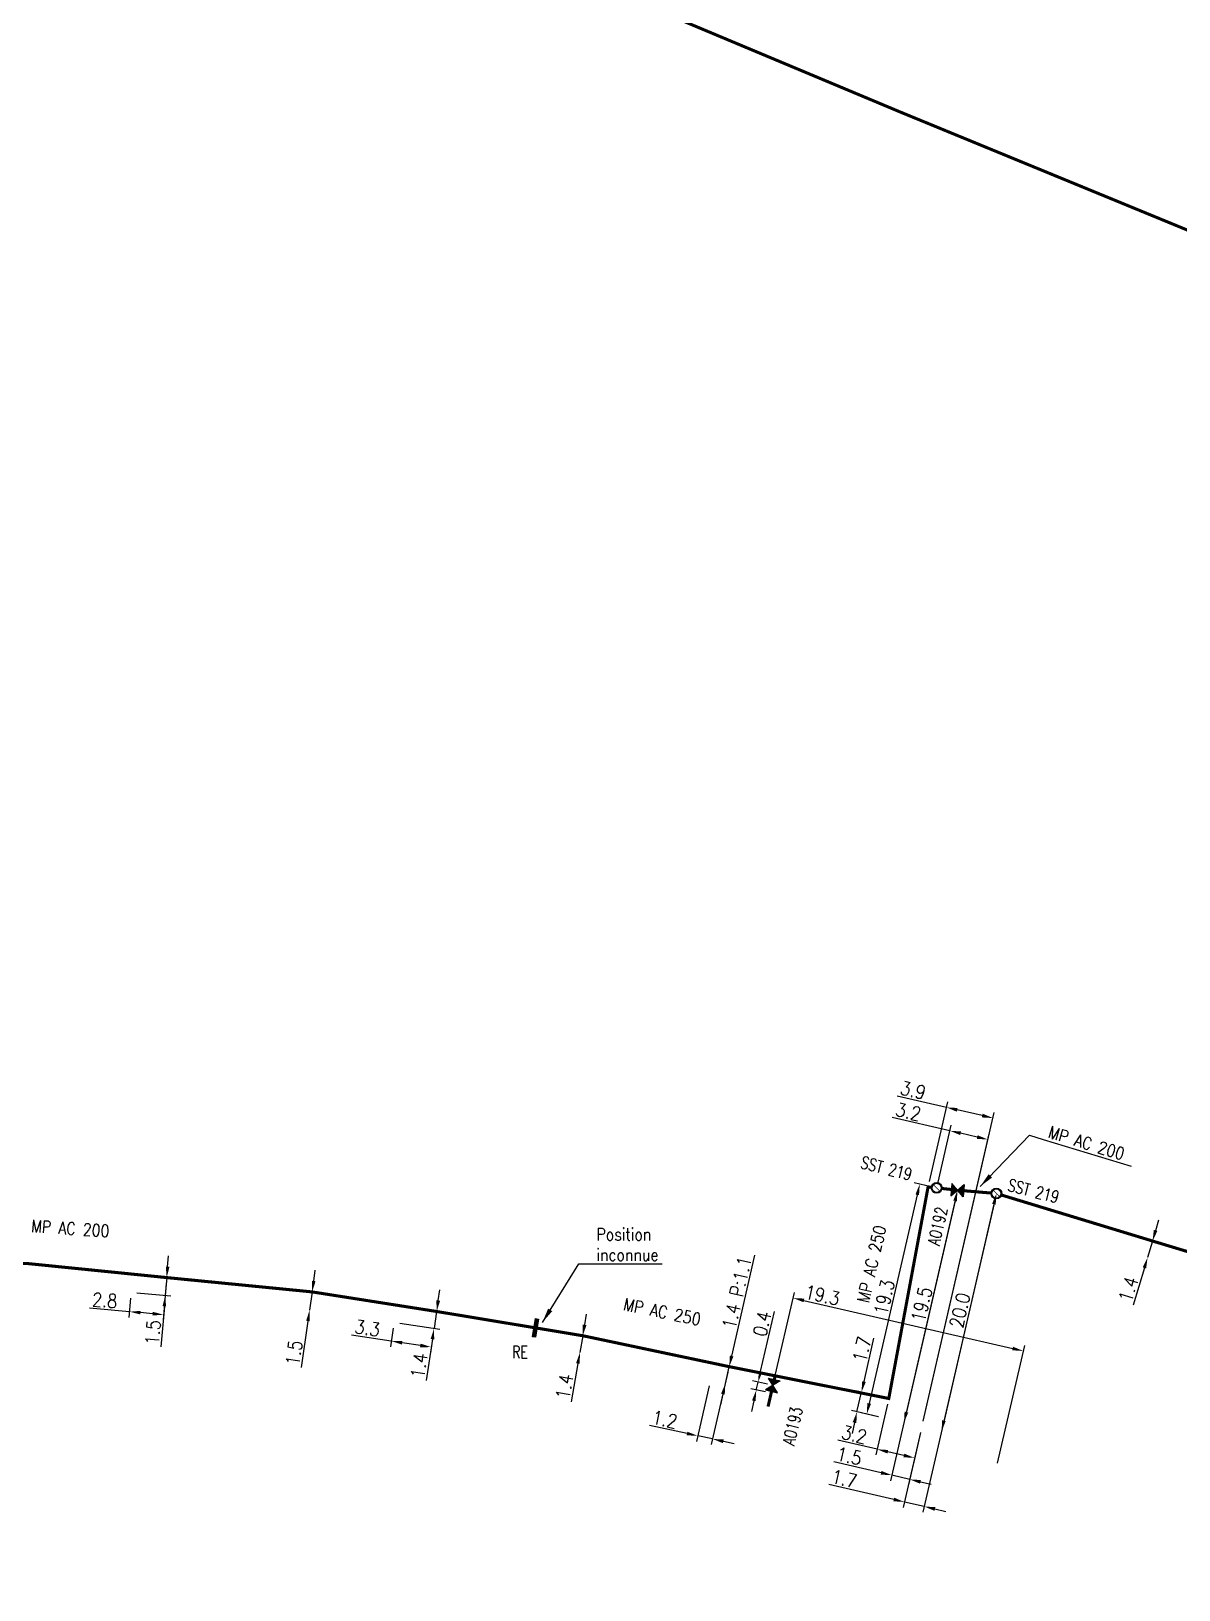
# Model space of a CAD drawing. Header units: millimetres. Extents: x 185000 to 186031, y 127990 to 129000.
# Drawn here: x 185553.7 to 185647.5, y 128750.2 to 128877.6 of the extents above; entities that cross this region are included whole.
import ezdxf
from ezdxf.enums import TextEntityAlignment as Align

# ---------------------------------------------------------------- set-up
doc = ezdxf.new("R2010")
doc.units = ezdxf.units.MM
doc.header["$PDMODE"] = 34
doc.layers.get('0').update_dxf_attribs({"linetype": 'CONTINUOUS'})
doc.layers.get('DEFPOINTS').update_dxf_attribs({"linetype": 'CONTINUOUS'})
for name, color, linetype in [('G_120', 4, 'CONTINUOUS'), ('G_300', 7, 'CONTINUOUS'), ('G_330', 7, 'CONTINUOUS'), ('G_340', 7, 'CONTINUOUS')]:
    doc.layers.add(name, color=color, linetype=linetype)
doc.styles.get("Standard").update_dxf_attribs({"font": 'romans.shx', "width": 0.85})
doc.linetypes.add('G_typB_AP', pattern='A,5,-0.3,["o",Standard,S=1.5,R=0,X=0,Y=-0.5],-1.65', length=6.95)
doc.dimstyles.get("Standard").update_dxf_attribs({"dimtxt": 1.5, "dimasz": 1.2, "dimexe": 0.625, "dimexo": 0.625, "dimgap": 0.25, "dimtad": 1, "dimdec": 1, "dimzin": 0, "dimdsep": 46, "dimtxsty": 'Standard', "dimcen": -0.5, "dimadec": 0, "dimazin": 0, "dimtfac": 1, "dimtdec": 1, "dimtmove": 0, "dimatfit": 3, "dimfxl": 0, "dimtolj": 1, "dimtzin": 0, "dimarcsym": 0})

# ---------------------------------------------------------------- blocks, each defined once
blk = doc.blocks.new('*D284')
at = {"layer": 'DEFPOINTS', "color": 0, "linetype": 'Continuous', "transparency": 16777216}
for p in [(185564.8, 128775.7), (185561.89, 128774.49), (185561.76, 128772.91)]:
    blk.add_point(p, dxfattribs=at)
at = {"layer": 'G_120', "color": 0, "linetype": 'Continuous', "lineweight": -2, "transparency": 16777216}
for p, q in [((185564.76, 128775.23), (185564.51, 128772.21)), ((185561.85, 128774.02), (185561.72, 128772.44)), ((185561.76, 128772.91), (185558.49, 128773.19)), ((185563.65, 128772.75), (185562.65, 128772.84))]:
    blk.add_line(p, q, dxfattribs=at)
at = {"layer": 'G_120', "color": 0, "linetype": 'Continuous', "transparency": 16777216}
for points in [[(185562.67, 128772.98), (185562.64, 128772.69), (185561.76, 128772.91)], [(185563.66, 128772.9), (185563.64, 128772.6), (185564.55, 128772.67)]]:
    blk.add_solid(points, dxfattribs=at)
at = {"layer": 'G_120', "color": 0, "linetype": 'Continuous', "transparency": 16777216, "insert": (185559.74, 128773.84), "char_height": 1.125, "attachment_point": 5, "rotation": 355.1304}
blk.add_mtext('\\A1;2.8', dxfattribs=at)
blk = doc.blocks.new('*D285')
at = {"layer": 'DEFPOINTS', "color": 0, "linetype": 'Continuous', "transparency": 16777216}
for p in [(185564.8, 128775.7), (185561.89, 128774.49), (185564.68, 128774.25)]:
    blk.add_point(p, dxfattribs=at)
at = {"layer": 'G_120', "color": 0, "linetype": 'Continuous', "lineweight": -2, "transparency": 16777216}
for p, q in [((185564.88, 128776.59), (185564.96, 128777.49)), ((185564.8, 128775.7), (185564.68, 128774.25)), ((185562.36, 128774.45), (185565.15, 128774.21)), ((185564.61, 128773.35), (185564.32, 128770.04))]:
    blk.add_line(p, q, dxfattribs=at)
at = {"layer": 'G_120', "color": 0, "linetype": 'Continuous', "transparency": 16777216}
for points in [[(185564.73, 128776.6), (185565.03, 128776.58), (185564.8, 128775.7)], [(185564.46, 128773.37), (185564.75, 128773.34), (185564.68, 128774.25)]]:
    blk.add_solid(points, dxfattribs=at)
at = {"layer": 'G_120', "color": 0, "linetype": 'Continuous', "transparency": 16777216, "insert": (185563.67, 128771.22), "char_height": 1.125, "attachment_point": 5, "rotation": 85.1304}
blk.add_mtext('\\A1;1.5 ', dxfattribs=at)
blk = doc.blocks.new('*D286')
at = {"layer": 'DEFPOINTS', "color": 0, "linetype": 'Continuous', "transparency": 16777216}
for p in [(185576.68, 128774.53), (185576.47, 128773.04), (185576.47, 128773.04)]:
    blk.add_point(p, dxfattribs=at)
at = {"layer": 'G_120', "color": 0, "linetype": 'Continuous', "lineweight": -2, "transparency": 16777216}
for p, q in [((185576.81, 128775.42), (185576.94, 128776.31)), ((185576.68, 128774.53), (185576.47, 128773.04)), ((185576.34, 128772.15), (185575.79, 128768.34))]:
    blk.add_line(p, q, dxfattribs=at)
at = {"layer": 'G_120', "color": 0, "linetype": 'Continuous', "transparency": 16777216}
for points in [[(185576.66, 128775.44), (185576.96, 128775.4), (185576.68, 128774.53)], [(185576.19, 128772.17), (185576.48, 128772.13), (185576.47, 128773.04)]]:
    blk.add_solid(points, dxfattribs=at)
at = {"layer": 'G_120', "color": 0, "linetype": 'Continuous', "transparency": 16777216, "insert": (185575.2, 128769.55), "char_height": 1.125, "attachment_point": 5, "rotation": 81.7721}
blk.add_mtext('\\A1;1.5 ', dxfattribs=at)
blk = doc.blocks.new('*D287')
at = {"layer": 'DEFPOINTS', "color": 0, "linetype": 'Continuous', "transparency": 16777216}
for p in [(185583.38, 128772.04), (185586.64, 128771.55), (185583.14, 128770.51)]:
    blk.add_point(p, dxfattribs=at)
at = {"layer": 'G_120', "color": 0, "linetype": 'Continuous', "lineweight": -2, "transparency": 16777216}
for p, q in [((185583.31, 128771.58), (185583.07, 128770.05)), ((185583.14, 128770.51), (185579.9, 128771)), ((185585.52, 128770.15), (185584.03, 128770.38)), ((185586.57, 128771.08), (185586.34, 128769.55))]:
    blk.add_line(p, q, dxfattribs=at)
at = {"layer": 'G_120', "color": 0, "linetype": 'Continuous', "transparency": 16777216}
for points in [[(185584.06, 128770.52), (185584.01, 128770.23), (185583.14, 128770.51)], [(185585.54, 128770.3), (185585.49, 128770), (185586.41, 128770.02)]]:
    blk.add_solid(points, dxfattribs=at)
at = {"layer": 'G_120', "color": 0, "linetype": 'Continuous', "transparency": 16777216, "insert": (185581.19, 128771.57), "char_height": 1.125, "attachment_point": 5, "rotation": 351.3907}
blk.add_mtext('\\A1;3.3', dxfattribs=at)
blk = doc.blocks.new('*D288')
at = {"layer": 'DEFPOINTS', "color": 0, "linetype": 'Continuous', "transparency": 16777216}
for p in [(185586.85, 128772.93), (185583.38, 128772.04), (185586.64, 128771.55)]:
    blk.add_point(p, dxfattribs=at)
at = {"layer": 'G_120', "color": 0, "linetype": 'Continuous', "lineweight": -2, "transparency": 16777216}
for p, q in [((185586.98, 128773.82), (185587.12, 128774.71)), ((185586.85, 128772.93), (185586.64, 128771.55)), ((185583.84, 128771.97), (185587.1, 128771.48)), ((185586.5, 128770.66), (185585.99, 128767.28))]:
    blk.add_line(p, q, dxfattribs=at)
at = {"layer": 'G_120', "color": 0, "linetype": 'Continuous', "transparency": 16777216}
for points in [[(185586.83, 128773.84), (185587.13, 128773.8), (185586.85, 128772.93)], [(185586.36, 128770.68), (185586.65, 128770.64), (185586.64, 128771.55)]]:
    blk.add_solid(points, dxfattribs=at)
at = {"layer": 'G_120', "color": 0, "linetype": 'Continuous', "transparency": 16777216, "insert": (185585.42, 128768.52), "char_height": 1.125, "attachment_point": 5, "rotation": 81.3907}
blk.add_mtext('\\A1;1.4', dxfattribs=at)
blk = doc.blocks.new('*D289')
at = {"layer": 'DEFPOINTS', "color": 0, "linetype": 'Continuous', "transparency": 16777216}
for p in [(185598.78, 128770.95), (185598.55, 128769.57), (185598.55, 128769.57)]:
    blk.add_point(p, dxfattribs=at)
at = {"layer": 'G_120', "color": 0, "linetype": 'Continuous', "lineweight": -2, "transparency": 16777216}
for p, q in [((185598.94, 128771.84), (185599.09, 128772.72)), ((185598.78, 128770.95), (185598.55, 128769.57)), ((185598.39, 128768.68), (185597.85, 128765.54))]:
    blk.add_line(p, q, dxfattribs=at)
at = {"layer": 'G_120', "color": 0, "linetype": 'Continuous', "transparency": 16777216}
for points in [[(185598.79, 128771.86), (185599.09, 128771.81), (185598.78, 128770.95)], [(185598.24, 128768.71), (185598.54, 128768.66), (185598.55, 128769.57)]]:
    blk.add_solid(points, dxfattribs=at)
at = {"layer": 'G_120', "color": 0, "linetype": 'Continuous', "transparency": 16777216, "insert": (185597.3, 128766.8), "char_height": 1.125, "attachment_point": 5, "rotation": 80.188}
blk.add_mtext('\\A1;1.4', dxfattribs=at)
blk = doc.blocks.new('*D290')
at = {"layer": 'DEFPOINTS', "color": 0, "linetype": 'Continuous', "transparency": 16777216}
for p in [(185610.75, 128768.42), (185609.23, 128767.31), (185609.39, 128762.51)]:
    blk.add_point(p, dxfattribs=at)
at = {"layer": 'G_120', "color": 0, "linetype": 'Continuous', "lineweight": -2, "transparency": 16777216}
for p, q in [((185610.64, 128767.96), (185609.28, 128762.05)), ((185609.12, 128766.85), (185608.08, 128762.31)), ((185607.3, 128762.96), (185604.23, 128763.62)), ((185609.39, 128762.51), (185608.18, 128762.77)), ((185610.27, 128762.32), (185611.15, 128762.13))]:
    blk.add_line(p, q, dxfattribs=at)
at = {"layer": 'G_120', "color": 0, "linetype": 'Continuous', "transparency": 16777216}
for points in [[(185607.33, 128763.1), (185607.27, 128762.81), (185608.18, 128762.77)], [(185610.3, 128762.47), (185610.23, 128762.17), (185609.39, 128762.51)]]:
    blk.add_solid(points, dxfattribs=at)
at = {"layer": 'G_120', "color": 0, "linetype": 'Continuous', "transparency": 16777216, "insert": (185605.48, 128764.11), "char_height": 1.125, "attachment_point": 5, "rotation": 347.8812}
blk.add_mtext('\\A1;1.2', dxfattribs=at)
blk = doc.blocks.new('*D291')
at = {"layer": 'DEFPOINTS', "color": 0, "linetype": 'Continuous', "transparency": 16777216}
for p in [(185623.78, 128765.82), (185621.18, 128764.72), (185623.41, 128764.21)]:
    blk.add_point(p, dxfattribs=at)
at = {"layer": 'G_120', "color": 0, "linetype": 'Continuous', "lineweight": -2, "transparency": 16777216}
for p, q in [((185621.76, 128767.21), (185622.57, 128770.76)), ((185623.32, 128765.92), (185621.1, 128766.44)), ((185621.18, 128764.72), (185621.55, 128766.33)), ((185622.95, 128764.32), (185620.73, 128764.83)), ((185620.98, 128763.85), (185620.78, 128762.97))]:
    blk.add_line(p, q, dxfattribs=at)
at = {"layer": 'G_120', "color": 0, "linetype": 'Continuous', "transparency": 16777216}
for points in [[(185621.61, 128767.24), (185621.9, 128767.17), (185621.55, 128766.33)], [(185620.83, 128763.88), (185621.13, 128763.81), (185621.18, 128764.72)]]:
    blk.add_solid(points, dxfattribs=at)
at = {"layer": 'G_120', "color": 0, "linetype": 'Continuous', "transparency": 16777216, "insert": (185621.59, 128769.84), "char_height": 1.125, "attachment_point": 5, "rotation": 77.0275}
blk.add_mtext('\\A1;1.7', dxfattribs=at)
blk = doc.blocks.new('*D292')
at = {"layer": 'DEFPOINTS', "color": 0, "linetype": 'Continuous', "transparency": 16777216}
for p in [(185623.78, 128765.82), (185626.48, 128763.5), (185625.89, 128760.96)]:
    blk.add_point(p, dxfattribs=at)
at = {"layer": 'G_120', "color": 0, "linetype": 'Continuous', "lineweight": -2, "transparency": 16777216}
for p, q in [((185623.67, 128765.36), (185622.72, 128761.21)), ((185626.37, 128763.05), (185625.79, 128760.5)), ((185622.82, 128761.67), (185619.63, 128762.4)), ((185625.02, 128761.16), (185623.7, 128761.47))]:
    blk.add_line(p, q, dxfattribs=at)
at = {"layer": 'G_120', "color": 0, "linetype": 'Continuous', "transparency": 16777216}
for points in [[(185623.73, 128761.61), (185623.67, 128761.32), (185622.82, 128761.67)], [(185625.05, 128761.31), (185624.98, 128761.02), (185625.89, 128760.96)]]:
    blk.add_solid(points, dxfattribs=at)
at = {"layer": 'G_120', "color": 0, "linetype": 'Continuous', "transparency": 16777216, "insert": (185620.96, 128762.87), "char_height": 1.125, "attachment_point": 5, "rotation": 347.0269}
blk.add_mtext('\\A1;3.2', dxfattribs=at)
blk = doc.blocks.new('*D293')
at = {"layer": 'DEFPOINTS', "color": 0, "linetype": 'Continuous', "transparency": 16777216}
for p in [(185645.32, 128778.69), (185644.92, 128777.35), (185644.92, 128777.35)]:
    blk.add_point(p, dxfattribs=at)
at = {"layer": 'G_120', "color": 0, "linetype": 'Continuous', "lineweight": -2, "transparency": 16777216}
for p, q in [((185645.58, 128779.55), (185645.84, 128780.42)), ((185645.32, 128778.69), (185644.92, 128777.35)), ((185644.66, 128776.49), (185643.74, 128773.44))]:
    blk.add_line(p, q, dxfattribs=at)
at = {"layer": 'G_120', "color": 0, "linetype": 'Continuous', "transparency": 16777216}
for points in [[(185645.43, 128779.6), (185645.72, 128779.51), (185645.32, 128778.69)], [(185644.52, 128776.53), (185644.8, 128776.45), (185644.92, 128777.35)]]:
    blk.add_solid(points, dxfattribs=at)
at = {"layer": 'G_120', "color": 0, "linetype": 'Continuous', "transparency": 16777216, "insert": (185643.35, 128774.75), "char_height": 1.125, "attachment_point": 5, "rotation": 73.3092}
blk.add_mtext('\\A1;1.4', dxfattribs=at)
blk = doc.blocks.new('*D366')
at = {"layer": 'DEFPOINTS', "color": 0, "linetype": 'Continuous', "transparency": 16777216}
for p in [(185610.75, 128768.42), (185610.43, 128767.05), (185610.43, 128767.05)]:
    blk.add_point(p, dxfattribs=at)
at = {"layer": 'G_120', "color": 0, "linetype": 'Continuous', "lineweight": -2, "transparency": 16777216}
for p, q in [((185610.95, 128769.29), (185612.85, 128777.53)), ((185610.43, 128767.05), (185610.75, 128768.42)), ((185610.23, 128766.17), (185610.03, 128765.3))]:
    blk.add_line(p, q, dxfattribs=at)
at = {"layer": 'G_120', "color": 0, "linetype": 'Continuous', "transparency": 16777216}
for points in [[(185610.8, 128769.33), (185611.09, 128769.26), (185610.75, 128768.42)], [(185610.08, 128766.21), (185610.38, 128766.14), (185610.43, 128767.05)]]:
    blk.add_solid(points, dxfattribs=at)
at = {"layer": 'G_120', "color": 0, "linetype": 'Continuous', "transparency": 16777216, "insert": (185611.37, 128774.48), "char_height": 1.125, "attachment_point": 5, "rotation": 77.0275}
blk.add_mtext('\\A1;1.4 P:1.1', dxfattribs=at)
blk = doc.blocks.new('*D596')
at = {"layer": 'DEFPOINTS', "color": 0, "linetype": 'Continuous', "transparency": 16777216}
for p in [(185632.57, 128782.57), (185626.48, 128763.5), (185625.06, 128757.36)]:
    blk.add_point(p, dxfattribs=at)
at = {"layer": 'G_330', "color": 0, "linetype": 'Continuous', "lineweight": -2, "transparency": 16777216}
for p, q in [((185632.46, 128782.12), (185626.57, 128756.54)), ((185626.37, 128763.05), (185624.96, 128756.91)), ((185624.19, 128757.57), (185618.87, 128758.79)), ((185626.67, 128756.99), (185625.06, 128757.36)), ((185627.55, 128756.79), (185628.43, 128756.59))]:
    blk.add_line(p, q, dxfattribs=at)
at = {"layer": 'G_330', "color": 0, "linetype": 'Continuous', "transparency": 16777216}
for points in [[(185624.22, 128757.71), (185624.15, 128757.42), (185625.06, 128757.36)], [(185627.58, 128756.94), (185627.52, 128756.64), (185626.67, 128756.99)]]:
    blk.add_solid(points, dxfattribs=at)
at = {"layer": 'G_330', "color": 0, "linetype": 'Continuous', "transparency": 16777216, "insert": (185620.13, 128759.27), "char_height": 1.125, "attachment_point": 5, "rotation": 347.0269}
blk.add_mtext('\\A1;1.7', dxfattribs=at)
blk = doc.blocks.new('*D597')
at = {"layer": 'DEFPOINTS', "color": 0, "linetype": 'Continuous', "transparency": 16777216}
for p in [(185632.57, 128782.57), (185628.09, 128763.13), (185628.09, 128763.13)]:
    blk.add_point(p, dxfattribs=at)
at = {"layer": 'G_330', "color": 0, "linetype": 'Continuous', "lineweight": -2, "transparency": 16777216}
blk.add_line((185632.36, 128781.7), (185628.29, 128764.01), dxfattribs=at)
at = {"layer": 'G_330', "color": 0, "linetype": 'Continuous', "transparency": 16777216}
for points in [[(185632.22, 128781.73), (185632.51, 128781.66), (185632.57, 128782.57)], [(185628.14, 128764.04), (185628.43, 128763.98), (185628.09, 128763.13)]]:
    blk.add_solid(points, dxfattribs=at)
at = {"layer": 'G_330', "color": 0, "linetype": 'Continuous', "transparency": 16777216, "insert": (185629.59, 128773.02), "char_height": 1.125, "attachment_point": 5, "rotation": 77.0269}
blk.add_mtext('\\A1;20.0', dxfattribs=at)
blk = doc.blocks.new('*D598')
at = {"layer": 'DEFPOINTS', "color": 0, "linetype": 'Continuous', "transparency": 16777216}
for p in [(185629.39, 128782.84), (185626.48, 128763.5), (185625.49, 128759.21)]:
    blk.add_point(p, dxfattribs=at)
at = {"layer": 'G_300', "color": 0, "linetype": 'Continuous', "lineweight": -2, "transparency": 16777216}
for p, q in [((185629.29, 128782.39), (185623.92, 128759.09)), ((185626.37, 128763.05), (185625.38, 128758.75)), ((185623.15, 128759.75), (185619.29, 128760.64)), ((185625.49, 128759.21), (185624.03, 128759.55)), ((185626.37, 128759.01), (185627.24, 128758.81))]:
    blk.add_line(p, q, dxfattribs=at)
at = {"layer": 'G_300', "color": 0, "linetype": 'Continuous', "transparency": 16777216}
for points in [[(185623.18, 128759.9), (185623.12, 128759.6), (185624.03, 128759.55)], [(185626.4, 128759.15), (185626.33, 128758.86), (185625.49, 128759.21)]]:
    blk.add_solid(points, dxfattribs=at)
at = {"layer": 'G_300', "color": 0, "linetype": 'Continuous', "transparency": 16777216, "insert": (185620.55, 128761.12), "char_height": 1.125, "attachment_point": 5, "rotation": 347.0269}
blk.add_mtext('\\A1;1.5', dxfattribs=at)
blk = doc.blocks.new('*D599')
at = {"layer": 'DEFPOINTS', "color": 0, "linetype": 'Continuous', "transparency": 16777216}
for p in [(185629.39, 128782.84), (185625.02, 128763.84), (185625.02, 128763.84)]:
    blk.add_point(p, dxfattribs=at)
at = {"layer": 'G_300', "color": 0, "linetype": 'Continuous', "lineweight": -2, "transparency": 16777216}
blk.add_line((185629.19, 128781.97), (185625.22, 128764.72), dxfattribs=at)
at = {"layer": 'G_300', "color": 0, "linetype": 'Continuous', "transparency": 16777216}
for points in [[(185629.05, 128782), (185629.34, 128781.93), (185629.39, 128782.84)], [(185625.07, 128764.75), (185625.37, 128764.68), (185625.02, 128763.84)]]:
    blk.add_solid(points, dxfattribs=at)
at = {"layer": 'G_300', "color": 0, "linetype": 'Continuous', "transparency": 16777216, "insert": (185626.47, 128773.51), "char_height": 1.125, "attachment_point": 5, "rotation": 77.0269}
blk.add_mtext('\\A1;19.5', dxfattribs=at)
blk = doc.blocks.new('*D600')
at = {"layer": 'DEFPOINTS', "color": 0, "linetype": 'Continuous', "transparency": 16777216}
for p in [(185631.89, 128786.98), (185627.69, 128783.03), (185626.48, 128763.5)]:
    blk.add_point(p, dxfattribs=at)
at = {"layer": 'G_330', "color": 0, "linetype": 'Continuous', "lineweight": -2, "transparency": 16777216}
for p, q in [((185628.77, 128787.7), (185624.05, 128788.79)), ((185627.8, 128783.49), (185628.87, 128788.16)), ((185626.58, 128763.96), (185631.99, 128787.44)), ((185631.01, 128787.18), (185629.65, 128787.5))]:
    blk.add_line(p, q, dxfattribs=at)
at = {"layer": 'G_330', "color": 0, "linetype": 'Continuous', "transparency": 16777216}
for points in [[(185629.68, 128787.64), (185629.61, 128787.35), (185628.77, 128787.7)], [(185631.04, 128787.33), (185630.98, 128787.04), (185631.89, 128786.98)]]:
    blk.add_solid(points, dxfattribs=at)
at = {"layer": 'G_330', "color": 0, "linetype": 'Continuous', "transparency": 16777216, "insert": (185625.38, 128789.25), "char_height": 1.125, "attachment_point": 5, "rotation": 347.0269}
blk.add_mtext('\\A1;3.2', dxfattribs=at)
blk = doc.blocks.new('*D601')
at = {"layer": 'DEFPOINTS', "color": 0, "linetype": 'Continuous', "transparency": 16777216}
for p in [(185627.69, 128783.03), (185621.98, 128764.54), (185623.36, 128764.22)]:
    blk.add_point(p, dxfattribs=at)
at = {"layer": 'G_330', "color": 0, "linetype": 'Continuous', "lineweight": -2, "transparency": 16777216}
for p, q in [((185627.24, 128783.13), (185625.85, 128783.45)), ((185626.11, 128782.47), (185622.18, 128765.42)), ((185622.9, 128764.33), (185621.52, 128764.65))]:
    blk.add_line(p, q, dxfattribs=at)
at = {"layer": 'G_330', "color": 0, "linetype": 'Continuous', "transparency": 16777216}
for points in [[(185625.96, 128782.5), (185626.25, 128782.44), (185626.31, 128783.35)], [(185622.03, 128765.45), (185622.33, 128765.38), (185621.98, 128764.54)]]:
    blk.add_solid(points, dxfattribs=at)
at = {"layer": 'G_330', "color": 0, "linetype": 'Continuous', "transparency": 16777216, "insert": (185623.41, 128774.1), "char_height": 1.125, "attachment_point": 5, "rotation": 77.0269}
blk.add_mtext('\\A1;19.3', dxfattribs=at)
blk = doc.blocks.new('*D602')
at = {"layer": 'DEFPOINTS', "color": 0, "linetype": 'Continuous', "transparency": 16777216}
for p in [(185632.29, 128788.74), (185626.99, 128783.11), (185626.48, 128763.5)]:
    blk.add_point(p, dxfattribs=at)
at = {"layer": 'G_120', "color": 0, "linetype": 'Continuous', "lineweight": -2, "transparency": 16777216}
for p, q in [((185628.49, 128789.61), (185624.46, 128790.54)), ((185627.1, 128783.56), (185628.6, 128790.07)), ((185631.41, 128788.94), (185629.37, 128789.41)), ((185626.58, 128763.96), (185632.4, 128789.19))]:
    blk.add_line(p, q, dxfattribs=at)
at = {"layer": 'G_120', "color": 0, "linetype": 'Continuous', "transparency": 16777216}
for points in [[(185629.4, 128789.56), (185629.33, 128789.26), (185628.49, 128789.61)], [(185631.45, 128789.09), (185631.38, 128788.79), (185632.29, 128788.74)]]:
    blk.add_solid(points, dxfattribs=at)
at = {"layer": 'G_120', "color": 0, "linetype": 'Continuous', "transparency": 16777216, "insert": (185625.77, 128791.01), "char_height": 1.125, "attachment_point": 5, "rotation": 347.0275}
blk.add_mtext('\\A1;3.9', dxfattribs=at)
blk = doc.blocks.new('G_300_04')
at = {"linetype": 'Continuous'}
h = blk.add_hatch(color=0, dxfattribs=at)
h.paths.add_polyline_path([(-0.5, 0.5), (-0.5, -0.5), (0, 0)])
h.paths.add_polyline_path([(0.5, 0.5), (0, 0), (0.5, -0.5)])
at = {"color": 0, "linetype": 'Continuous', "flags": 128}
blk.add_lwpolyline([(-0.5, -0.5), (0.5, 0.5), (0.5, -0.5), (-0.5, 0.5)], close=True, dxfattribs=at)
at = {"color": 0, "linetype": 'Continuous', "width": 0.75}
blk.add_attdef('NUM', text='', height=1, dxfattribs=at).set_placement((0, 1.78), align=Align.MIDDLE_CENTER)
at = {"color": 0, "linetype": 'Continuous', "width": 0.75, "flags": 3}
for tag, p in [('DEF_LEG', (0, -5)), ('DEF_COUP', (0, -7.5)), ('DEF_TYPE', (0, -10))]:
    blk.add_attdef(tag, text='', height=1.2, dxfattribs=at).set_placement(p, align=Align.MIDDLE)
blk = doc.blocks.new('G_330_16')
at = {"linetype": 'Continuous'}
h = blk.add_hatch(color=0, dxfattribs=at)
h.paths.add_polyline_path([(-0.44, 0, 1), (0.44, 0, 1)])
h.paths.add_polyline_path([(0.38, 0, 1), (-0.38, 0, 1)], flags=16)
at = {"color": 0, "linetype": 'Continuous', "const_width": 0.0625, "flags": 128}
blk.add_lwpolyline([(0.3, -0.3), (-0.3, 0.3)], dxfattribs=at)
at = {"color": 0, "linetype": 'Continuous'}
for radius in [0.438, 0.375]:
    blk.add_circle((0, 0), radius, dxfattribs=at)
at = {"color": 0, "linetype": 'Continuous', "width": 0.75}
blk.add_attdef('TPS', text='', height=1, dxfattribs=at).set_placement((0, 2.43), align=Align.MIDDLE)
at = {"color": 0, "linetype": 'Continuous', "width": 0.75, "flags": 3}
for tag, p in [('DEF_LEG', (0, -5)), ('DEF_COUP', (0, -7.5)), ('DEF_TYPE', (0, -10))]:
    blk.add_attdef(tag, text='', height=1.2, dxfattribs=at).set_placement(p, align=Align.MIDDLE)
blk = doc.blocks.new('*D225')
at = {"layer": 'DEFPOINTS', "color": 0, "linetype": 'Continuous', "transparency": 16777216}
for p in [(185634.77, 128769.7), (185614.32, 128766.89), (185632.56, 128760.08)]:
    blk.add_point(p, dxfattribs=at)
at = {"layer": 'G_300', "color": 0, "linetype": 'Continuous', "lineweight": -2, "transparency": 16777216}
for p, q in [((185614.42, 128767.34), (185616.07, 128774.49)), ((185616.84, 128773.83), (185633.9, 128769.9)), ((185632.66, 128760.54), (185634.88, 128770.16))]:
    blk.add_line(p, q, dxfattribs=at)
at = {"layer": 'G_300', "color": 0, "linetype": 'Continuous', "transparency": 16777216}
for points in [[(185616.88, 128773.98), (185616.81, 128773.69), (185615.97, 128774.03)], [(185633.93, 128770.05), (185633.86, 128769.76), (185634.77, 128769.7)]]:
    blk.add_solid(points, dxfattribs=at)
at = {"layer": 'G_300', "color": 0, "linetype": 'Continuous', "transparency": 16777216, "insert": (185618.35, 128774.25), "char_height": 1.125, "attachment_point": 5, "rotation": 347.0269}
blk.add_mtext('\\A1;19.3', dxfattribs=at)
blk = doc.blocks.new('*D226')
at = {"layer": 'DEFPOINTS', "color": 0, "linetype": 'Continuous', "transparency": 16777216}
for p in [(185612.96, 128766.51), (185614.32, 128766.89), (185614.17, 128766.25)]:
    blk.add_point(p, dxfattribs=at)
at = {"layer": 'G_300', "color": 0, "linetype": 'Continuous', "lineweight": -2, "transparency": 16777216}
for p, q in [((185613.31, 128768.02), (185614.44, 128772.94)), ((185613.71, 128766.35), (185612.5, 128766.61)), ((185613.86, 128766.99), (185612.65, 128767.25)), ((185612.96, 128766.51), (185613.11, 128767.15)), ((185612.76, 128765.63), (185612.56, 128764.75))]:
    blk.add_line(p, q, dxfattribs=at)
at = {"layer": 'G_300', "color": 0, "linetype": 'Continuous', "transparency": 16777216}
for points in [[(185613.16, 128768.06), (185613.45, 128767.99), (185613.11, 128767.15)], [(185612.61, 128765.67), (185612.9, 128765.6), (185612.96, 128766.51)]]:
    blk.add_solid(points, dxfattribs=at)
at = {"layer": 'G_300', "color": 0, "linetype": 'Continuous', "transparency": 16777216, "insert": (185613.44, 128771.93), "char_height": 1.125, "attachment_point": 5, "rotation": 77.0269}
blk.add_mtext('\\A1;0.4', dxfattribs=at)
blk = doc.blocks.new('G_340_17')
at = {"linetype": 'Continuous'}
blk.add_hatch(color=0, dxfattribs=at).paths.add_polyline_path([(0.125, 0.75), (-0.125, 0.75), (-0.125, -0.75), (0.125, -0.75)])
at = {"color": 0, "linetype": 'Continuous'}
blk.add_lwpolyline([(-0.125, 0.75), (0.125, 0.75), (0.125, -0.75), (-0.125, -0.75)], close=True, dxfattribs=at)
at = {"color": 0, "linetype": 'Continuous', "width": 0.75}
for tag, height, flags, p in [('RE', 1, 8, (0, 2.5)), ('DEF_LEG', 1.2, 3, (0, -5)), ('DEF_COUP', 1.2, 3, (0, -7.5)), ('DEF_TYPE', 1.2, 3, (0, -10))]:
    blk.add_attdef(tag, text='', height=height, dxfattribs=dict(at, flags=flags)).set_placement(p, align=Align.MIDDLE)

msp = doc.modelspace()

# ---------------------------------------------------------------- linework, layer by layer
at = {"layer": 'G_120', "linetype": 'G_typB_AP', "ltscale": 0.5, "const_width": 0.25}
msp.add_lwpolyline([(185414.2, 128951.68), (185445.13, 128950.11), (185456.17, 128949.52), (185464.14, 128949.74), (185470.26, 128948.35), (185475.73, 128946.15), (185475.73, 128946.15), (185480.21, 128944.16), (185493.94, 128938.43), (185498.81, 128936.25), (185499.06, 128936.01), (185500.46, 128933.69), (185500.66, 128933.35), (185500.87, 128933), (185504.8, 128926.47), (185503.92, 128921.58), (185624.66, 128870.98), (185664.76, 128854.48), (185664.76, 128854.48), (185667.23, 128853.29), (185688.34, 128844.37), (185760.01, 128813.64)], dxfattribs=at)
at = {"layer": 'G_120', "linetype": 'G_typB_AP', "const_width": 0.25}
for points in [[(185502, 128776.21), (185504.36, 128776.52), (185512.56, 128776.95), (185531.32, 128777.52), (185541.03, 128777.27), (185553.41, 128776.85), (185564.8, 128775.7), (185576.68, 128774.53), (185586.85, 128772.93), (185594.93, 128771.59), (185598.78, 128770.95), (185610.75, 128768.42), (185614.5, 128767.67), (185623.78, 128765.82), (185626.99, 128783.11), (185626.99, 128783.11), (185627.26, 128783.08)], [(185628.13, 128782.98), (185628.9, 128782.9)], [(185629.89, 128782.8), (185632.13, 128782.61)], [(185632.91, 128782.47), (185645.32, 128778.69), (185645.32, 128778.69), (185656.81, 128775.21), (185668.12, 128771.72), (185679.28, 128767.77), (185690.42, 128763.53), (185701.61, 128759.28), (185712.69, 128754.63), (185723.9, 128750.31)], [(185614.43, 128767.37), (185614.5, 128767.67)], [(185613.92, 128765.16), (185614.17, 128766.25), (185614.21, 128766.4)]]:
    msp.add_lwpolyline(points, dxfattribs=at)

# ---------------------------------------------------------------- block references
at = {"layer": 'G_300', "ltscale": 0.5}
ref = msp.add_blockref('G_300_04', (185629.39, 128782.84), dxfattribs=dict(at, rotation=355.1569676014961))
ref.add_attrib('NUM', 'A0192', dxfattribs={"layer": '0', "color": 0, "linetype": 'Continuous', "height": 1, "rotation": 77.0269, "width": 0.75}).set_placement((185627.77, 128779.91), align=Align.MIDDLE_CENTER)
ref = msp.add_blockref('G_300_04', (185614.32, 128766.89), dxfattribs=dict(at, rotation=77.02686529794804))
ref.add_attrib('NUM', 'A0193', dxfattribs={"layer": '0', "color": 0, "linetype": 'Continuous', "height": 1, "rotation": 77.0269, "width": 0.75}).set_placement((185615.92, 128763.57), align=Align.MIDDLE_CENTER)
at = {"layer": 'G_330', "ltscale": 0.5}
ref = msp.add_blockref('G_330_16', (185627.69, 128783.03), dxfattribs=at)
ref.add_attrib('TPS', 'SST 219', dxfattribs={"layer": '0', "color": 0, "linetype": 'Continuous', "height": 1, "rotation": 345.5836, "width": 0.75}).set_placement((185623.59, 128784.62), align=Align.MIDDLE)
ref = msp.add_blockref('G_330_16', (185632.57, 128782.57), dxfattribs=at)
ref.add_attrib('TPS', 'SST 219', dxfattribs={"layer": '0', "color": 0, "linetype": 'Continuous', "height": 1, "rotation": 345.5836, "width": 0.75}).set_placement((185635.6, 128782.77), align=Align.MIDDLE)
at = {"layer": 'G_340', "ltscale": 0.5}
ref = msp.add_blockref('G_340_17', (185594.93, 128771.59), dxfattribs=dict(at, rotation=350.5623766095449))
ref.add_attrib('RE', 'RE', dxfattribs={"layer": '0', "color": 0, "linetype": 'Continuous', "height": 1, "width": 0.75}).set_placement((185593.66, 128769.61), align=Align.MIDDLE)

# ---------------------------------------------------------------- texts
at = {"layer": 'G_120', "linetype": 'Continuous', "width": 0.85}
msp.add_text('MP AC 200', height=1, rotation=356.2555, dxfattribs=at).set_placement((185556.93, 128779.71), align=Align.MIDDLE)
at = {"layer": 'G_120', "linetype": 'Continuous', "ltscale": 0.05, "width": 0.85}
for rotation, p in [(77.0124, (185622.37, 128776.81)), (348.3928, (185605.27, 128772.9))]:
    msp.add_text('MP AC 250', height=1, rotation=rotation, dxfattribs=at).set_placement(p, align=Align.MIDDLE)
at = {"layer": 'G_120', "linetype": 'Continuous', "insert": (185636.86, 128787.63), "char_height": 1, "attachment_point": 4, "rotation": 343.0798}
msp.add_mtext('MP AC 200', dxfattribs=at)
at = {"layer": 'G_340', "linetype": 'Continuous', "insert": (185599.9, 128778.4), "char_height": 1, "attachment_point": 4}
msp.add_mtext('Position\\Pinconnue', dxfattribs=at)

# ---------------------------------------------------------------- dimensions: what is measured, and where the dimension line sits
at = {"layer": 'G_120', "linetype": 'Continuous'}
for base, p1, p2, angle, picture, middle in [((185632.29, 128788.74), (185626.99, 128783.11), (185626.48, 128763.5), 167.0275, '*D602', (185625.6, 128790.28)), ((185644.92, 128777.35), (185645.32, 128778.69), (185644.92, 128777.35), 73.3092, '*D293', (185644.07, 128774.53)), ((185561.76, 128772.91), (185564.8, 128775.7), (185561.89, 128774.49), 355.1304, '*D284', (185559.68, 128773.09)), ((185586.64, 128771.55), (185586.85, 128772.93), (185583.38, 128772.04), 81.3907, '*D288', (185586.16, 128768.41)), ((185598.55, 128769.57), (185598.78, 128770.95), (185598.55, 128769.57), 80.188, '*D289', (185598.04, 128766.67)), ((185583.14, 128770.51), (185586.64, 128771.55), (185583.38, 128772.04), 351.3907, '*D287', (185581.08, 128770.82)), ((185621.18, 128764.72), (185623.78, 128765.82), (185623.41, 128764.21), 77.0275, '*D291', (185622.32, 128769.67)), ((185625.89, 128760.96), (185623.78, 128765.82), (185626.48, 128763.5), 167.0269, '*D292', (185620.79, 128762.14))]:
    dim = msp.add_linear_dim(base=base, p1=p1, p2=p2, angle=angle, dimstyle='Standard', override={"dimscale": 0.75}, dxfattribs=at)
    dim.commit()
    dim.dimension.update_dxf_attribs({"geometry": picture, "text_midpoint": middle, "dimtype": 160})
for base, p1, p2, angle, text, picture, middle in [((185564.68, 128774.25), (185564.8, 128775.7), (185561.89, 128774.49), 85.1304, '<> ', '*D285', (185564.42, 128771.16)), ((185610.43, 128767.05), (185610.75, 128768.42), (185610.43, 128767.05), 77.0275, '<> P:1.1', '*D366', (185612.1, 128774.31)), ((185576.47, 128773.04), (185576.68, 128774.53), (185576.47, 128773.04), 81.7721, '<> ', '*D286', (185575.95, 128769.45)), ((185609.39, 128762.51), (185609.23, 128767.31), (185610.75, 128768.42), 167.8812, '1.2', '*D290', (185605.33, 128763.38))]:
    dim = msp.add_linear_dim(base=base, p1=p1, p2=p2, angle=angle, text=text, dimstyle='Standard', override={"dimscale": 0.75}, dxfattribs=at)
    dim.commit()
    dim.dimension.update_dxf_attribs({"geometry": picture, "text_midpoint": middle, "dimtype": 160})
at = {"layer": 'G_300', "linetype": 'Continuous'}
for base, p1, p2, override, picture, middle in [((185625.49, 128759.21), (185629.39, 128782.84), (185626.48, 128763.5), {"dimscale": 0.75, "dimatfit": 0}, '*D598', (185620.38, 128760.39)), ((185634.77, 128769.7), (185614.32, 128766.89), (185632.56, 128760.08), {"dimscale": 0.75}, '*D225', (185618.19, 128773.52))]:
    dim = msp.add_linear_dim(base=base, p1=p1, p2=p2, angle=167.0269, dimstyle='Standard', override=override, dxfattribs=at)
    dim.commit()
    dim.dimension.update_dxf_attribs({"geometry": picture, "text_midpoint": middle, "dimtype": 160})
dim = msp.add_linear_dim(base=(185625.02, 128763.84), p1=(185629.39, 128782.84), p2=(185625.02, 128763.84), angle=77.0269, dimstyle='Standard', override={"dimscale": 0.75, "dimlfac": 1, "dimlunit": 2, "dimatfit": 0}, dxfattribs=at)
dim.commit()
dim.dimension.update_dxf_attribs({"geometry": '*D599', "text_midpoint": (185626.47, 128773.51)})
dim = msp.add_linear_dim(base=(185612.96, 128766.51), p1=(185614.32, 128766.89), p2=(185614.17, 128766.25), angle=77.0269, text='0.4', dimstyle='Standard', override={"dimscale": 0.75, "dimatfit": 0}, dxfattribs=at)
dim.commit()
dim.dimension.update_dxf_attribs({"geometry": '*D226', "text_midpoint": (185614.17, 128771.76), "dimtype": 160})
at = {"layer": 'G_330', "linetype": 'Continuous'}
for base, p1, p2, angle, override, picture, middle in [((185631.89, 128786.98), (185627.69, 128783.03), (185626.48, 128763.5), 167.0269, {"dimscale": 0.75}, '*D600', (185625.21, 128788.52)), ((185621.98, 128764.54), (185627.69, 128783.03), (185623.36, 128764.22), 77.0269, {"dimscale": 0.75, "dimatfit": 0}, '*D601', (185624.14, 128773.93)), ((185625.06, 128757.36), (185632.57, 128782.57), (185626.48, 128763.5), 347.0269, {"dimscale": 0.75, "dimatfit": 0}, '*D596', (185619.96, 128758.54))]:
    dim = msp.add_linear_dim(base=base, p1=p1, p2=p2, angle=angle, dimstyle='Standard', override=override, dxfattribs=at)
    dim.commit()
    dim.dimension.update_dxf_attribs({"geometry": picture, "text_midpoint": middle, "dimtype": 160})
dim = msp.add_linear_dim(base=(185628.0864, 128763.1328), p1=(185632.5651, 128782.5736), p2=(185628.0864, 128763.1328), angle=77.0269, dimstyle='Standard', override={"dimscale": 0.75, "dimlfac": 1, "dimlunit": 2, "dimatfit": 0}, dxfattribs=at)
dim.commit()
dim.dimension.update_dxf_attribs({"geometry": '*D597', "text_midpoint": (185629.5949, 128773.0215)})

# ---------------------------------------------------------------- leaders
at = {"layer": 'G_120', "linetype": 'Continuous', "annotation_type": 0, "has_hookline": 1, "hookline_direction": 0, "text_width": 7.25, "horizontal_direction": (0.956711, -0.29104, 0)}
msp.add_leader([(185631.25, 128783.15), (185635.26, 128787.33), (185636.4, 128786.98)], dimstyle='Standard', dxfattribs=at)
at = {"layer": 'G_340', "linetype": 'Continuous', "annotation_type": 0, "has_hookline": 1, "hookline_direction": 0, "text_width": 5.38}
msp.add_leader([(185595.49, 128772.04), (185598.45, 128776.82), (185599.65, 128776.82)], dimstyle='Standard', dxfattribs=at)

doc.saveas('drawing.dxf')
